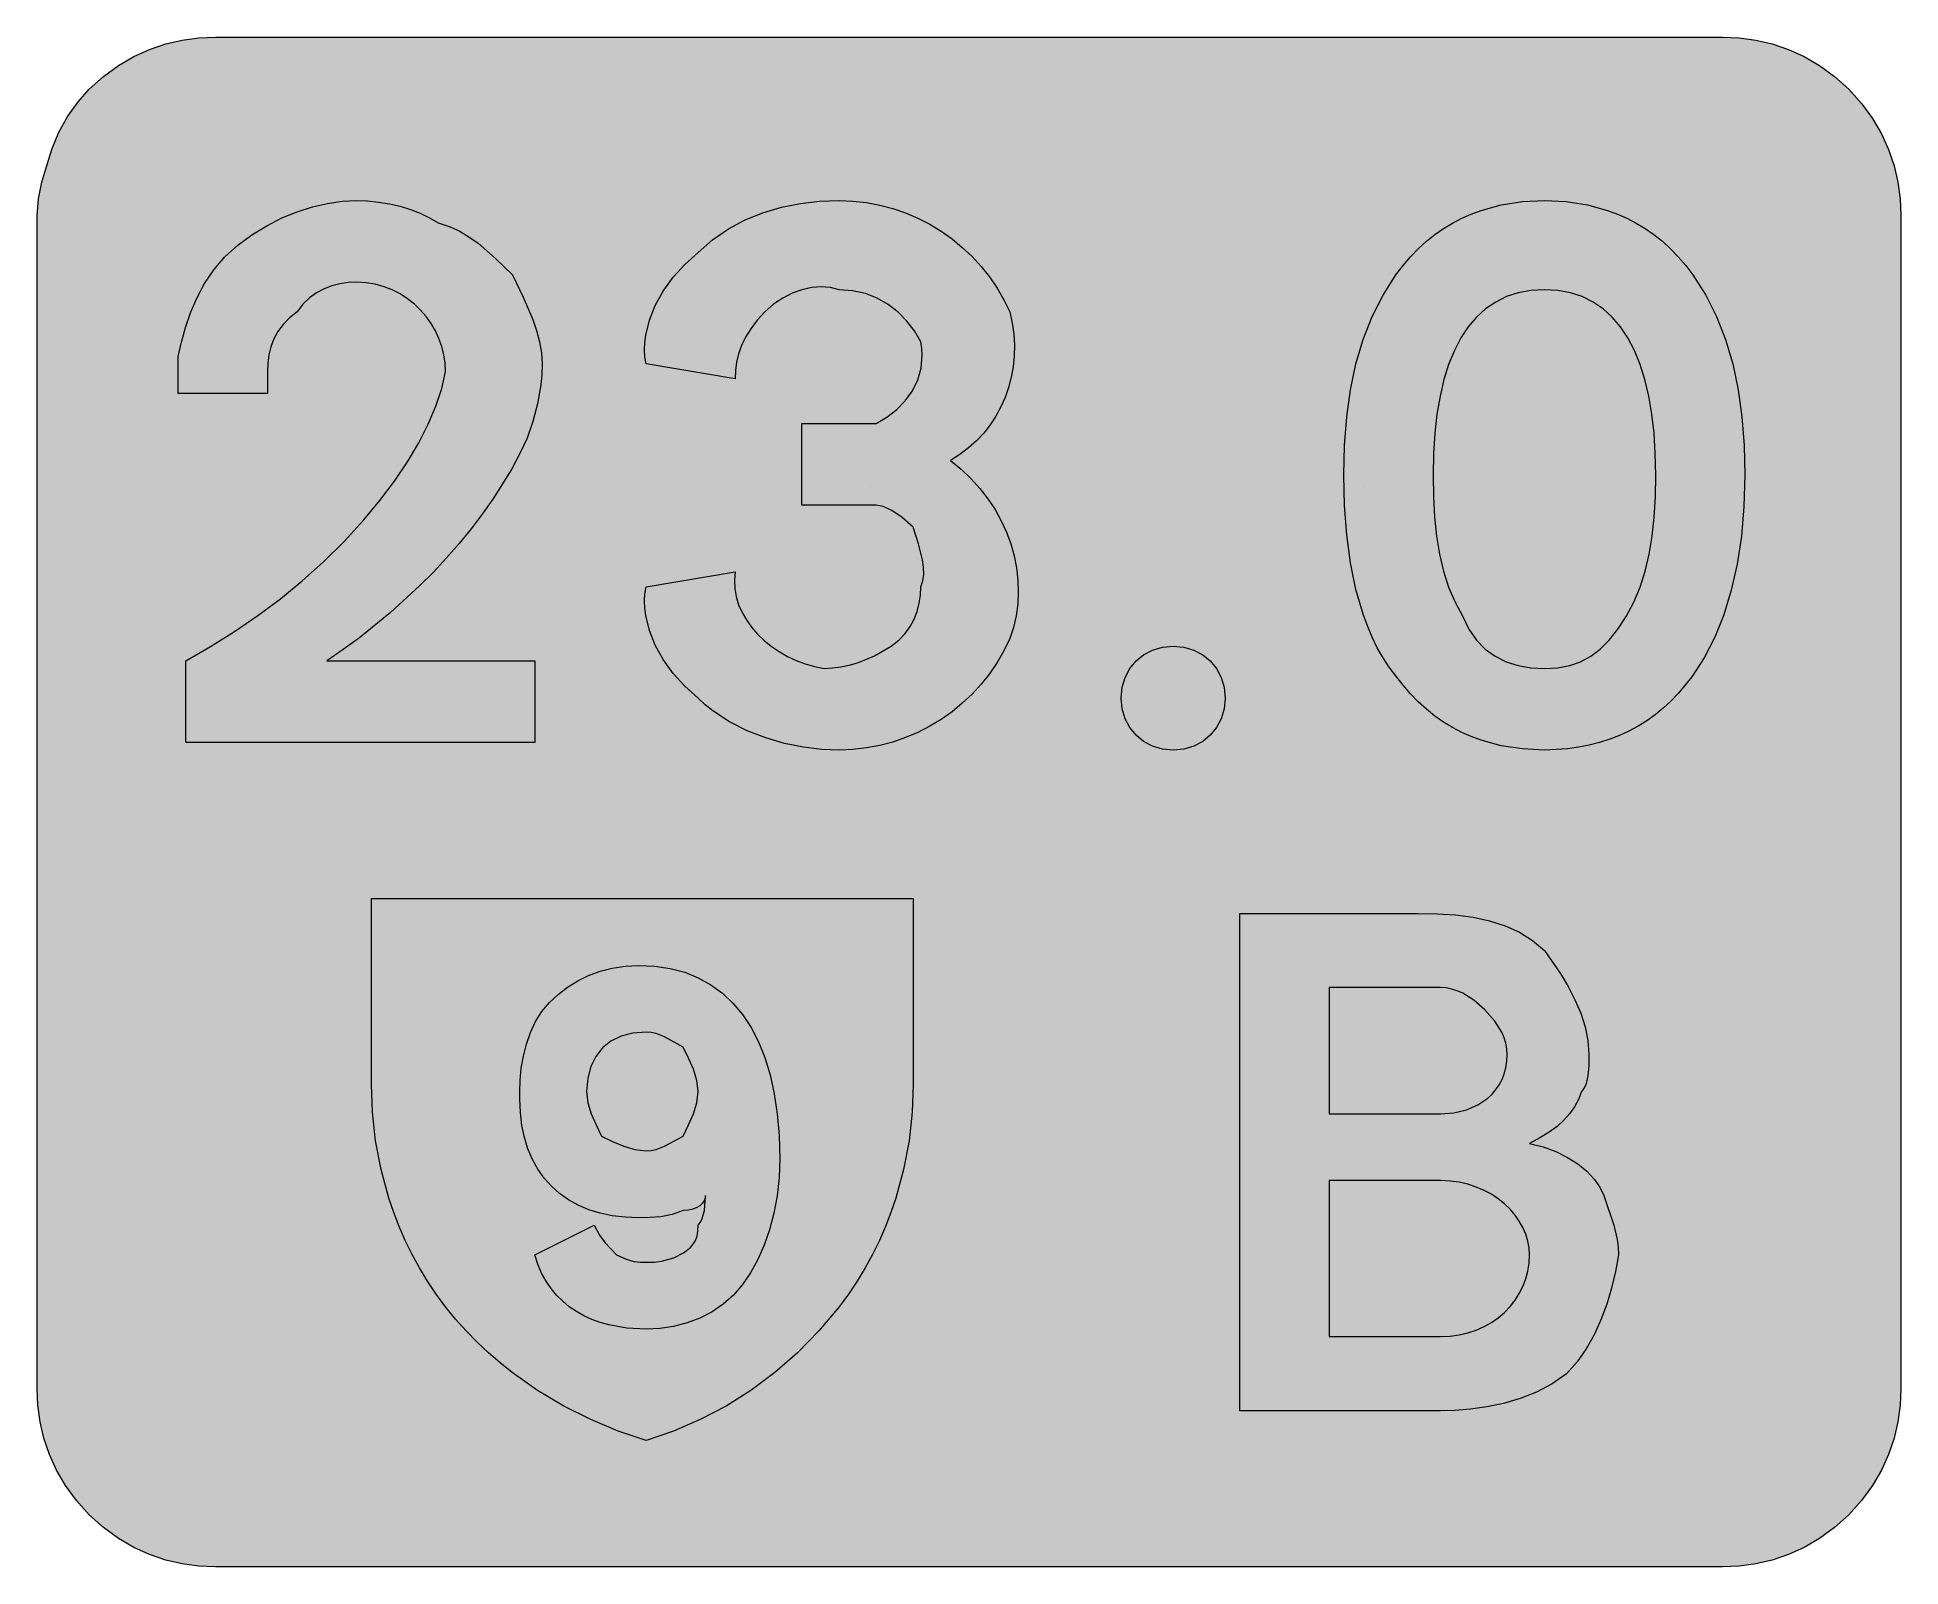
# Model space of a CAD drawing. Header units: metres. Extents: x 133 to 434, y 10 to 257.
import ezdxf

# ---------------------------------------------------------------- set-up
doc = ezdxf.new("R2010")
doc.units = ezdxf.units.M
for name, color, linetype, true_color in [('FILL_BLACK_000000', 7, 'Continuous', 0x000000), ('FILL_LIME_00FF00', 7, 'Continuous', 0x00ff00), ('FILL_WHITE_FFFFFF', 7, 'Continuous', 0xffffff), ('FILL_YELLOW_FFFF00', 7, 'Continuous', 0xffff00), ('STROKE_WHITE_FFFFFF', 7, 'Continuous', 0xffffff)]:
    doc.layers.add(name, color=color, linetype=linetype, true_color=true_color)

msp = doc.modelspace()

# ---------------------------------------------------------------- hatches: boundary and pattern name
at = {"layer": 'FILL_BLACK_000000', "true_color": 0x000000}
h = msp.add_hatch(color=7, dxfattribs=at)
h.dxf.hatch_style = 1
h.paths.add_polyline_path([(223.65, 63.69), (224.55, 62.43), (226.35, 60.48), (227.94, 59.79), (229.2, 59.43), (230.23, 59.3), (231.15, 59.28), (232.44, 59.33), (233.63, 59.49), (235.65, 60.03), (237.23, 60.8), (238.35, 61.68), (239.04, 62.58), (239.4, 63.48), (239.53, 64.38), (239.55, 65.28), (239.95, 65.78), (240.24, 66.37), (240.6, 67.68), (240.75, 70.08), (240.69, 69.63), (240.53, 69.2), (240.24, 68.79), (239.85, 68.43), (239.34, 68.12), (238.73, 67.89), (237.99, 67.73), (237.15, 67.68), (235.35, 66.99), (233.55, 66.63), (231.75, 66.5), (229.95, 66.48), (227.76, 66.56), (225.68, 66.81), (223.72, 67.22), (221.89, 67.79), (220.18, 68.52), (218.6, 69.39), (217.16, 70.41), (215.85, 71.58), (214.68, 72.89), (213.66, 74.33), (212.79, 75.91), (212.06, 77.62), (211.49, 79.45), (211.08, 81.41), (210.83, 83.49), (210.75, 85.68), (210.75, 86.88), (210.81, 88.73), (210.99, 90.65), (211.32, 92.6), (211.8, 94.53), (212.45, 96.41), (213.28, 98.19), (214.31, 99.82), (215.55, 101.28), (216.96, 102.57), (218.48, 103.74), (220.11, 104.76), (221.85, 105.63), (223.71, 106.33), (225.68, 106.85), (227.76, 107.17), (229.95, 107.28), (232.58, 107.15), (235.06, 106.78), (237.4, 106.15), (239.59, 105.27), (241.62, 104.15), (243.49, 102.79), (245.2, 101.18), (246.75, 99.33), (248.13, 97.24), (249.33, 94.92), (250.36, 92.36), (251.21, 89.56), (251.88, 86.53), (252.36, 83.28), (252.65, 79.79), (252.75, 76.08), (252.64, 72.99), (252.32, 70.02), (251.8, 67.2), (251.1, 64.53), (250.23, 62.03), (249.21, 59.71), (248.04, 57.59), (246.75, 55.68), (245.29, 53.99), (243.64, 52.53), (241.81, 51.29), (239.85, 50.28), (237.77, 49.49), (235.61, 48.93), (233.4, 48.59), (231.15, 48.48), (228.06, 48.65), (225.13, 49.17), (223.74, 49.57), (222.4, 50.06), (221.12, 50.65), (219.9, 51.33), (218.75, 52.11), (217.69, 52.99), (216.7, 53.97), (215.79, 55.06), (214.98, 56.25), (214.27, 57.55), (213.66, 58.96), (213.15, 60.48), (222.75, 65.28), (223.65, 63.69)])
h.paths.add_polyline_path([(227.12, 95.82), (225.48, 95.02), (224.1, 93.93), (223.01, 92.55), (222.21, 90.91), (221.72, 89.02), (221.55, 86.88), (221.76, 85.08), (222.3, 83.28), (223.07, 81.48), (223.95, 79.68), (225.75, 78.8), (227.55, 78.03), (229.35, 77.49), (231.15, 77.28), (232, 77.33), (232.76, 77.49), (234.15, 78.03), (237.15, 79.68), (238.03, 81.48), (238.8, 83.28), (239.34, 85.08), (239.55, 86.88), (239.34, 88.68), (238.8, 90.48), (238.03, 92.28), (237.15, 94.08), (234.15, 95.73), (232.76, 96.27), (232, 96.43), (231.15, 96.48), (229.01, 96.31), (227.12, 95.82)], flags=16)
at = {"layer": 'FILL_LIME_00FF00', "true_color": 0x00ff00}
h = msp.add_hatch(color=7, dxfattribs=at)
h.dxf.hatch_style = 1
h.paths.add_polyline_path([(405.15, 257.28), (407.85, 257.17), (410.53, 256.81), (413.19, 256.2), (415.8, 255.33), (418.36, 254.17), (420.84, 252.72), (423.25, 250.96), (425.55, 248.88), (427.63, 246.58), (429.39, 244.17), (430.84, 241.69), (432, 239.13), (432.87, 236.52), (433.48, 233.86), (433.84, 231.18), (433.95, 228.48), (433.95, 38.88), (433.84, 36.18), (433.48, 33.5), (432.87, 30.84), (432, 28.23), (430.84, 25.67), (429.39, 23.19), (427.63, 20.78), (425.55, 18.48), (423.25, 16.4), (420.84, 14.64), (418.36, 13.19), (415.8, 12.03), (413.19, 11.16), (410.53, 10.55), (407.85, 10.19), (405.15, 10.08), (161.55, 10.08), (158.85, 10.19), (156.17, 10.55), (153.51, 11.16), (150.9, 12.03), (148.34, 13.19), (145.86, 14.64), (143.45, 16.4), (141.15, 18.48), (139.07, 20.78), (137.31, 23.19), (135.86, 25.67), (134.7, 28.23), (133.83, 30.84), (133.22, 33.5), (132.86, 36.18), (132.75, 38.88), (132.75, 228.48), (132.96, 231.18), (133.5, 233.88), (134.27, 236.58), (135.15, 239.28), (136.26, 241.96), (137.7, 244.53), (139.37, 246.87), (141.15, 248.88), (143.45, 250.96), (145.86, 252.72), (148.34, 254.17), (150.9, 255.33), (153.51, 256.2), (156.17, 256.81), (158.85, 257.17), (161.55, 257.28), (405.15, 257.28)])
at = {"layer": 'FILL_WHITE_FFFFFF', "true_color": 0xffffff}
h = msp.add_hatch(color=7, dxfattribs=at)
h.dxf.hatch_style = 1
h.paths.add_polyline_path([(155.55, 199.68), (155.55, 205.68), (156.06, 207.98), (156.71, 210.35), (157.53, 212.75), (158.55, 215.13), (159.79, 217.46), (161.29, 219.69), (163.06, 221.77), (165.15, 223.68), (167.45, 225.37), (169.84, 226.83), (172.28, 228.07), (174.75, 229.08), (177.22, 229.87), (179.66, 230.43), (182.05, 230.77), (184.35, 230.88), (186.15, 230.82), (187.93, 230.65), (189.69, 230.37), (191.4, 229.98), (193.06, 229.47), (194.64, 228.85), (196.15, 228.12), (197.55, 227.28), (199.3, 226.72), (200.94, 225.97), (202.51, 225.04), (204, 223.98), (206.83, 221.54), (209.55, 218.88), (211.31, 215.28), (212.85, 211.68), (213.46, 209.88), (213.94, 208.08), (214.24, 206.28), (214.35, 204.48), (214.3, 202.73), (214.14, 201.09), (213.6, 198.03), (212.83, 195.2), (211.95, 192.48), (210.76, 190.01), (209.43, 187.54), (207.97, 185.08), (206.38, 182.64), (204.68, 180.21), (202.86, 177.82), (200.93, 175.46), (198.9, 173.13), (196.77, 170.85), (194.55, 168.61), (189.84, 164.3), (184.83, 160.24), (182.22, 158.32), (179.55, 156.48), (213.15, 156.48), (213.15, 143.28), (156.75, 143.28), (156.75, 156.48), (160.74, 158.79), (164.63, 161.22), (168.39, 163.8), (172.05, 166.53), (175.59, 169.43), (179.03, 172.51), (182.34, 175.79), (185.55, 179.28), (188.14, 182.43), (190.48, 185.56), (192.57, 188.67), (194.4, 191.73), (195.94, 194.74), (197.19, 197.67), (198.13, 200.53), (198.75, 203.28), (198.68, 204.63), (198.48, 205.97), (198.14, 207.28), (197.68, 208.57), (197.1, 209.81), (196.41, 211), (195.61, 212.13), (194.7, 213.18), (193.7, 214.15), (192.6, 215.02), (191.41, 215.79), (190.14, 216.44), (188.8, 216.97), (187.38, 217.36), (185.9, 217.6), (184.35, 217.68), (183, 217.62), (181.67, 217.44), (180.36, 217.11), (179.1, 216.63), (177.89, 215.98), (176.76, 215.15), (175.7, 214.12), (174.75, 212.88), (173.51, 211.93), (172.48, 210.87), (171.65, 209.74), (171, 208.53), (170.52, 207.27), (170.19, 205.96), (170.01, 204.63), (169.95, 203.28), (169.95, 199.68), (155.55, 199.68)])
h = msp.add_hatch(color=7, dxfattribs=at)
h.dxf.hatch_style = 1
h.paths.add_polyline_path([(256.35, 181.68), (256.35, 194.88), (265.95, 194.88), (267.15, 194.88), (268.35, 194.88), (270.09, 195.89), (271.67, 197.11), (273.05, 198.53), (274.2, 200.13), (275.06, 201.9), (275.61, 203.82), (275.78, 205.89), (275.72, 206.97), (275.55, 208.08), (274.54, 209.82), (273.32, 211.42), (271.9, 212.85), (270.3, 214.08), (268.53, 215.09), (266.61, 215.84), (264.54, 216.32), (262.35, 216.48), (260.95, 216.82), (259.46, 216.93), (257.92, 216.82), (256.35, 216.48), (254.78, 215.92), (253.24, 215.13), (251.75, 214.12), (250.35, 212.88), (249.11, 211.53), (248.08, 210.18), (247.25, 208.83), (246.6, 207.48), (246.12, 206.13), (245.79, 204.78), (245.61, 203.43), (245.55, 202.08), (231.15, 204.48), (230.98, 205.62), (230.92, 206.78), (230.97, 207.96), (231.11, 209.15), (231.7, 211.55), (232.65, 213.93), (233.94, 216.26), (235.54, 218.49), (237.42, 220.57), (239.55, 222.48), (241.91, 224.56), (244.46, 226.32), (247.19, 227.77), (250.05, 228.93), (253.03, 229.8), (256.09, 230.41), (259.2, 230.77), (262.35, 230.88), (264.58, 230.8), (266.78, 230.55), (268.94, 230.14), (271.05, 229.59), (273.1, 228.88), (275.09, 228.03), (277.01, 227.05), (278.85, 225.93), (280.61, 224.69), (282.27, 223.32), (283.84, 221.84), (285.3, 220.25), (286.65, 218.55), (287.88, 216.75), (288.98, 214.86), (289.95, 212.88), (290.33, 211.08), (290.57, 209.29), (290.68, 207.51), (290.64, 205.75), (290.48, 204.03), (290.18, 202.33), (289.76, 200.68), (289.2, 199.08), (288.52, 197.53), (287.71, 196.05), (286.78, 194.64), (285.73, 193.3), (284.56, 192.05), (283.27, 190.9), (281.87, 189.84), (280.35, 188.88), (282.08, 187.48), (283.67, 185.97), (285.11, 184.37), (286.41, 182.69), (287.56, 180.94), (288.56, 179.13), (289.4, 177.28), (290.1, 175.38), (290.64, 173.46), (291.03, 171.51), (291.25, 169.56), (291.32, 167.62), (291.22, 165.69), (290.96, 163.78), (290.54, 161.91), (289.95, 160.08), (288.98, 158.1), (287.88, 156.21), (286.65, 154.41), (285.3, 152.71), (283.84, 151.12), (282.27, 149.64), (280.61, 148.27), (278.85, 147.03), (277.01, 145.91), (275.09, 144.93), (273.1, 144.08), (271.05, 143.37), (268.94, 142.82), (266.78, 142.41), (264.58, 142.16), (262.35, 142.08), (259.55, 142.19), (256.59, 142.55), (253.55, 143.16), (250.5, 144.03), (247.5, 145.19), (244.63, 146.64), (241.96, 148.4), (240.72, 149.4), (239.55, 150.48), (237.42, 152.39), (235.54, 154.47), (233.94, 156.7), (232.65, 159.03), (231.7, 161.41), (231.11, 163.81), (230.97, 165), (230.92, 166.18), (230.98, 167.34), (231.15, 168.48), (245.55, 170.88), (245.42, 169.53), (245.48, 168.19), (245.71, 166.87), (246.11, 165.57), (246.67, 164.31), (247.36, 163.1), (248.2, 161.93), (249.15, 160.83), (250.22, 159.8), (251.39, 158.84), (252.65, 157.98), (253.99, 157.21), (255.4, 156.55), (256.87, 156), (258.39, 155.57), (259.95, 155.28), (261.3, 155.34), (262.65, 155.5), (264, 155.79), (265.35, 156.18), (266.7, 156.69), (268.05, 157.3), (270.75, 158.88), (271.99, 159.83), (273.02, 160.89), (273.85, 162.02), (274.5, 163.23), (274.98, 164.49), (275.31, 165.8), (275.49, 167.13), (275.55, 168.48), (275.89, 169.43), (276.04, 170.49), (276.01, 171.62), (275.85, 172.83), (275.21, 175.4), (274.35, 178.08), (272.57, 179.65), (270.9, 180.78), (269.46, 181.45), (268.35, 181.68), (256.35, 181.68)])
h = msp.add_hatch(color=7, dxfattribs=at)
h.dxf.hatch_style = 1
h.paths.add_polyline_path([(344.42, 195.93), (345.03, 200.32), (345.9, 204.48), (347.06, 208.42), (348.51, 212.13), (350.27, 215.62), (352.35, 218.88), (353.5, 220.4), (354.71, 221.81), (355.97, 223.11), (357.28, 224.3), (358.64, 225.39), (360.05, 226.37), (361.5, 227.25), (363, 228.03), (364.54, 228.71), (366.12, 229.3), (369.39, 230.19), (372.81, 230.71), (376.35, 230.88), (379.89, 230.71), (383.31, 230.19), (386.58, 229.3), (388.16, 228.71), (389.7, 228.03), (391.2, 227.25), (392.65, 226.37), (394.06, 225.39), (395.42, 224.3), (396.73, 223.11), (397.99, 221.81), (399.2, 220.4), (400.35, 218.88), (402.43, 215.62), (404.19, 212.13), (405.64, 208.42), (406.8, 204.48), (407.67, 200.32), (408.28, 195.93), (408.64, 191.32), (408.75, 186.48), (408.61, 181.43), (408.19, 176.65), (407.51, 172.13), (406.56, 167.9), (405.34, 163.95), (403.88, 160.3), (402.16, 156.96), (400.2, 153.93), (398, 151.22), (396.81, 150), (395.57, 148.85), (394.26, 147.79), (392.9, 146.82), (391.49, 145.93), (390.02, 145.14), (388.49, 144.43), (386.92, 143.81), (385.28, 143.29), (383.6, 142.86), (381.86, 142.52), (380.08, 142.28), (376.35, 142.08), (372.81, 142.25), (369.39, 142.77), (366.12, 143.66), (364.54, 144.25), (363, 144.93), (361.5, 145.71), (360.05, 146.59), (358.64, 147.57), (357.28, 148.66), (355.97, 149.85), (354.71, 151.15), (353.5, 152.56), (352.35, 154.08), (351.27, 155.49), (350.27, 157), (349.35, 158.61), (348.51, 160.32), (347.74, 162.13), (347.06, 164.02), (345.9, 168.03), (345.03, 172.33), (344.42, 176.86), (344.06, 181.59), (343.95, 186.48), (344.06, 191.32), (344.42, 195.93)])
h.paths.add_polyline_path([(380.44, 155.75), (382.21, 156.36), (383.85, 157.23), (385.37, 158.39), (386.81, 159.84), (388.2, 161.6), (389.55, 163.68), (390.79, 165.99), (391.82, 168.42), (392.65, 171), (393.3, 173.73), (393.78, 176.63), (394.11, 179.71), (394.29, 182.99), (394.35, 186.48), (394.28, 189.98), (394.07, 193.28), (393.72, 196.38), (393.23, 199.27), (392.59, 201.95), (391.82, 204.41), (390.9, 206.66), (389.85, 208.68), (388.65, 210.48), (387.32, 212.05), (385.84, 213.39), (384.23, 214.49), (382.47, 215.36), (380.57, 215.98), (378.53, 216.35), (376.35, 216.48), (374.17, 216.35), (372.13, 215.98), (370.23, 215.36), (368.48, 214.49), (366.86, 213.39), (365.38, 212.05), (364.05, 210.48), (362.85, 208.68), (361.8, 206.66), (360.88, 204.41), (360.11, 201.95), (359.48, 199.27), (358.98, 196.38), (358.63, 193.28), (358.42, 189.98), (358.35, 186.48), (358.41, 182.99), (358.59, 179.71), (358.92, 176.63), (359.4, 173.73), (360.05, 171), (360.88, 168.42), (361.91, 165.99), (363.15, 163.68), (364.16, 161.6), (365.38, 159.84), (366.8, 158.39), (368.4, 157.23), (370.17, 156.36), (372.09, 155.75), (374.16, 155.39), (376.35, 155.28), (378.49, 155.39), (380.44, 155.75)], flags=16)
h = msp.add_hatch(color=7, dxfattribs=at)
h.dxf.hatch_style = 1
h.paths.add_polyline_path([(324.59, 148.74), (324.11, 147.14), (323.36, 145.71), (322.35, 144.48), (321.12, 143.47), (319.69, 142.72), (318.09, 142.24), (316.35, 142.08), (314.61, 142.24), (313.01, 142.72), (311.58, 143.47), (310.35, 144.48), (309.34, 145.71), (308.59, 147.14), (308.11, 148.74), (307.95, 150.48), (308.11, 152.22), (308.59, 153.82), (309.34, 155.25), (310.35, 156.48), (311.58, 157.49), (313.01, 158.24), (314.61, 158.72), (316.35, 158.88), (318.09, 158.72), (319.69, 158.24), (321.12, 157.49), (322.35, 156.48), (323.36, 155.25), (324.11, 153.82), (324.59, 152.22), (324.75, 150.48), (324.59, 148.74)])
h = msp.add_hatch(color=7, dxfattribs=at)
h.dxf.hatch_style = 1
h.paths.add_polyline_path([(380.07, 76.24), (381.75, 75.18), (383.21, 74), (384.41, 72.74), (385.34, 71.43), (385.95, 70.08), (387.6, 65.28), (388.14, 62.99), (388.3, 61.78), (388.35, 60.48), (387.84, 57.78), (387.21, 55.12), (386.43, 52.51), (385.5, 49.98), (384.4, 47.57), (383.12, 45.29), (381.64, 43.19), (379.95, 41.28), (377.6, 39.64), (375.08, 38.32), (372.44, 37.27), (369.75, 36.48), (367.06, 35.91), (364.43, 35.54), (361.9, 35.34), (359.55, 35.28), (327.15, 35.28), (327.15, 115.68), (355.95, 115.68), (359.04, 115.62), (362.01, 115.42), (364.83, 115.05), (367.5, 114.48), (370, 113.69), (372.32, 112.64), (374.44, 111.32), (376.35, 109.68), (378.99, 105.87), (380.21, 103.84), (381.3, 101.73), (382.22, 99.57), (382.93, 97.36), (383.39, 95.13), (383.55, 92.88), (383.53, 91.1), (383.4, 89.43), (383.04, 87.99), (382.75, 87.38), (382.35, 86.88), (381.84, 85.58), (381.21, 84.39), (380.43, 83.27), (379.5, 82.23), (378.4, 81.24), (377.12, 80.3), (375.64, 79.38), (373.95, 78.48), (376.14, 77.92), (378.19, 77.17), (380.07, 76.24)])
h.paths.add_polyline_path([(363.77, 83.94), (365.6, 84.74), (367.2, 85.83), (367.9, 86.48), (368.51, 87.21), (369.05, 87.99), (369.51, 88.85), (369.87, 89.77), (370.13, 90.74), (370.29, 91.78), (370.35, 92.88), (370.29, 93.78), (370.13, 94.68), (369.84, 95.58), (369.45, 96.48), (368.33, 98.28), (366.75, 100.08), (364.95, 101.65), (363.15, 102.78), (362.25, 103.17), (361.35, 103.45), (360.45, 103.62), (359.55, 103.68), (341.55, 103.68), (341.55, 83.28), (359.55, 83.28), (361.74, 83.45), (363.77, 83.94)], flags=16)
h.paths.add_polyline_path([(362.58, 47.55), (364, 47.88), (365.34, 48.33), (366.61, 48.89), (367.8, 49.56), (368.9, 50.32), (369.9, 51.18), (370.81, 52.12), (371.61, 53.14), (372.3, 54.23), (372.88, 55.38), (373.34, 56.59), (373.68, 57.85), (373.88, 59.15), (373.95, 60.48), (373.88, 61.6), (373.68, 62.72), (373.34, 63.82), (372.88, 64.89), (372.3, 65.92), (371.61, 66.91), (370.81, 67.85), (369.9, 68.73), (368.9, 69.54), (367.8, 70.27), (366.61, 70.91), (365.34, 71.45), (364, 71.89), (362.58, 72.21), (361.1, 72.41), (359.55, 72.48), (341.55, 72.48), (341.55, 47.28), (359.55, 47.28), (361.1, 47.35), (362.58, 47.55)], flags=16)
at = {"layer": 'FILL_YELLOW_FFFF00', "true_color": 0xffff00}
h = msp.add_hatch(color=7, dxfattribs=at)
h.dxf.hatch_style = 1
h.paths.add_polyline_path([(226.66, 32), (222.21, 33.85), (217.84, 36.05), (213.6, 38.58), (209.53, 41.45), (207.57, 43.01), (205.67, 44.65), (203.83, 46.38), (202.06, 48.2), (200.37, 50.1), (198.75, 52.08), (197.23, 54.13), (195.82, 56.24), (194.52, 58.38), (193.33, 60.57), (192.24, 62.8), (191.26, 65.05), (190.38, 67.33), (189.6, 69.63), (188.33, 74.26), (187.44, 78.91), (186.92, 83.53), (186.75, 88.08), (186.75, 118.08), (274.35, 118.08), (274.35, 88.08), (274.18, 83.53), (273.66, 78.91), (272.77, 74.26), (271.5, 69.63), (270.72, 67.33), (269.84, 65.05), (268.86, 62.8), (267.77, 60.57), (266.58, 58.38), (265.28, 56.24), (263.87, 54.13), (262.35, 52.08), (259.09, 48.2), (255.62, 44.65), (251.95, 41.45), (248.1, 38.58), (244.08, 36.05), (239.91, 33.85), (235.59, 32), (231.15, 30.48), (226.66, 32)])

# ---------------------------------------------------------------- linework, layer by layer
at = {"layer": 'FILL_BLACK_000000', "lineweight": 0, "true_color": 0x000000}
for points in [[(223.65, 63.69), (224.55, 62.43), (226.35, 60.48), (227.94, 59.79), (229.2, 59.43), (230.23, 59.3), (231.15, 59.28), (232.44, 59.33), (233.63, 59.49), (235.65, 60.03), (237.23, 60.8), (238.35, 61.68), (239.04, 62.58), (239.4, 63.48), (239.53, 64.38), (239.55, 65.28), (239.95, 65.78), (240.24, 66.37), (240.6, 67.68), (240.75, 70.08), (240.69, 69.63), (240.53, 69.2), (240.24, 68.79), (239.85, 68.43), (239.34, 68.12), (238.73, 67.89), (237.99, 67.73), (237.15, 67.68), (235.35, 66.99), (233.55, 66.63), (231.75, 66.5), (229.95, 66.48), (227.76, 66.56), (225.68, 66.81), (223.72, 67.22), (221.89, 67.79), (220.18, 68.52), (218.6, 69.39), (217.16, 70.41), (215.85, 71.58), (214.68, 72.89), (213.66, 74.33), (212.79, 75.91), (212.06, 77.62), (211.49, 79.45), (211.08, 81.41), (210.83, 83.49), (210.75, 85.68), (210.75, 86.88), (210.81, 88.73), (210.99, 90.65), (211.32, 92.6), (211.8, 94.53), (212.45, 96.41), (213.28, 98.19), (214.31, 99.82), (215.55, 101.28), (216.96, 102.57), (218.48, 103.74), (220.11, 104.76), (221.85, 105.63), (223.71, 106.33), (225.68, 106.85), (227.76, 107.17), (229.95, 107.28), (232.58, 107.15), (235.06, 106.78), (237.4, 106.15), (239.59, 105.27), (241.62, 104.15), (243.49, 102.79), (245.2, 101.18), (246.75, 99.33), (248.13, 97.24), (249.33, 94.92), (250.36, 92.36), (251.21, 89.56), (251.88, 86.53), (252.36, 83.28), (252.65, 79.79), (252.75, 76.08), (252.64, 72.99), (252.32, 70.02), (251.8, 67.2), (251.1, 64.53), (250.23, 62.03), (249.21, 59.71), (248.04, 57.59), (246.75, 55.68), (245.29, 53.99), (243.64, 52.53), (241.81, 51.29), (239.85, 50.28), (237.77, 49.49), (235.61, 48.93), (233.4, 48.59), (231.15, 48.48), (228.06, 48.65), (225.13, 49.17), (223.74, 49.57), (222.4, 50.06), (221.12, 50.65), (219.9, 51.33), (218.75, 52.11), (217.69, 52.99), (216.7, 53.97), (215.79, 55.06), (214.98, 56.25), (214.27, 57.55), (213.66, 58.96), (213.15, 60.48), (222.75, 65.28)], [(227.12, 95.82), (225.48, 95.02), (224.1, 93.93), (223.01, 92.55), (222.21, 90.91), (221.72, 89.02), (221.55, 86.88), (221.76, 85.08), (222.3, 83.28), (223.07, 81.48), (223.95, 79.68), (225.75, 78.8), (227.55, 78.03), (229.35, 77.49), (231.15, 77.28), (232, 77.33), (232.76, 77.49), (234.15, 78.03), (237.15, 79.68), (238.03, 81.48), (238.8, 83.28), (239.34, 85.08), (239.55, 86.88), (239.34, 88.68), (238.8, 90.48), (238.03, 92.28), (237.15, 94.08), (234.15, 95.73), (232.76, 96.27), (232, 96.43), (231.15, 96.48), (229.01, 96.31)]]:
    msp.add_lwpolyline(points, close=True, dxfattribs=at)
at = {"layer": 'FILL_LIME_00FF00', "lineweight": 0, "true_color": 0x00ff00}
msp.add_lwpolyline([(405.15, 257.28), (407.85, 257.17), (410.53, 256.81), (413.19, 256.2), (415.8, 255.33), (418.36, 254.17), (420.84, 252.72), (423.25, 250.96), (425.55, 248.88), (427.63, 246.58), (429.39, 244.17), (430.84, 241.69), (432, 239.13), (432.87, 236.52), (433.48, 233.86), (433.84, 231.18), (433.95, 228.48), (433.95, 38.88), (433.84, 36.18), (433.48, 33.5), (432.87, 30.84), (432, 28.23), (430.84, 25.67), (429.39, 23.19), (427.63, 20.78), (425.55, 18.48), (423.25, 16.4), (420.84, 14.64), (418.36, 13.19), (415.8, 12.03), (413.19, 11.16), (410.53, 10.55), (407.85, 10.19), (405.15, 10.08), (161.55, 10.08), (158.85, 10.19), (156.17, 10.55), (153.51, 11.16), (150.9, 12.03), (148.34, 13.19), (145.86, 14.64), (143.45, 16.4), (141.15, 18.48), (139.07, 20.78), (137.31, 23.19), (135.86, 25.67), (134.7, 28.23), (133.83, 30.84), (133.22, 33.5), (132.86, 36.18), (132.75, 38.88), (132.75, 228.48), (132.96, 231.18), (133.5, 233.88), (134.27, 236.58), (135.15, 239.28), (136.26, 241.96), (137.7, 244.53), (139.37, 246.87), (141.15, 248.88), (143.45, 250.96), (145.86, 252.72), (148.34, 254.17), (150.9, 255.33), (153.51, 256.2), (156.17, 256.81), (158.85, 257.17), (161.55, 257.28)], close=True, dxfattribs=at)
at = {"layer": 'FILL_WHITE_FFFFFF', "lineweight": 0, "true_color": 0xffffff}
for points in [[(155.55, 199.68), (155.55, 205.68), (156.06, 207.98), (156.71, 210.35), (157.53, 212.75), (158.55, 215.13), (159.79, 217.46), (161.29, 219.69), (163.06, 221.77), (165.15, 223.68), (167.45, 225.37), (169.84, 226.83), (172.28, 228.07), (174.75, 229.08), (177.22, 229.87), (179.66, 230.43), (182.05, 230.77), (184.35, 230.88), (186.15, 230.82), (187.93, 230.65), (189.69, 230.37), (191.4, 229.98), (193.06, 229.47), (194.64, 228.85), (196.15, 228.12), (197.55, 227.28), (199.3, 226.72), (200.94, 225.97), (202.51, 225.04), (204, 223.98), (206.83, 221.54), (209.55, 218.88), (211.31, 215.28), (212.85, 211.68), (213.46, 209.88), (213.94, 208.08), (214.24, 206.28), (214.35, 204.48), (214.3, 202.73), (214.14, 201.09), (213.6, 198.03), (212.83, 195.2), (211.95, 192.48), (210.76, 190.01), (209.43, 187.54), (207.97, 185.08), (206.38, 182.64), (204.68, 180.21), (202.86, 177.82), (200.93, 175.46), (198.9, 173.13), (196.77, 170.85), (194.55, 168.61), (189.84, 164.3), (184.83, 160.24), (182.22, 158.32), (179.55, 156.48), (213.15, 156.48), (213.15, 143.28), (156.75, 143.28), (156.75, 156.48), (160.74, 158.79), (164.63, 161.22), (168.39, 163.8), (172.05, 166.53), (175.59, 169.43), (179.03, 172.51), (182.34, 175.79), (185.55, 179.28), (188.14, 182.43), (190.48, 185.56), (192.57, 188.67), (194.4, 191.73), (195.94, 194.74), (197.19, 197.67), (198.13, 200.53), (198.75, 203.28), (198.68, 204.63), (198.48, 205.97), (198.14, 207.28), (197.68, 208.57), (197.1, 209.81), (196.41, 211), (195.61, 212.13), (194.7, 213.18), (193.7, 214.15), (192.6, 215.02), (191.41, 215.79), (190.14, 216.44), (188.8, 216.97), (187.38, 217.36), (185.9, 217.6), (184.35, 217.68), (183, 217.62), (181.67, 217.44), (180.36, 217.11), (179.1, 216.63), (177.89, 215.98), (176.76, 215.15), (175.7, 214.12), (174.75, 212.88), (173.51, 211.93), (172.48, 210.87), (171.65, 209.74), (171, 208.53), (170.52, 207.27), (170.19, 205.96), (170.01, 204.63), (169.95, 203.28), (169.95, 199.68)], [(256.35, 181.68), (256.35, 194.88), (265.95, 194.88), (267.15, 194.88), (268.35, 194.88), (270.09, 195.89), (271.67, 197.11), (273.05, 198.53), (274.2, 200.13), (275.06, 201.9), (275.61, 203.82), (275.78, 205.89), (275.72, 206.97), (275.55, 208.08), (274.54, 209.82), (273.32, 211.42), (271.9, 212.85), (270.3, 214.08), (268.53, 215.09), (266.61, 215.84), (264.54, 216.32), (262.35, 216.48), (260.95, 216.82), (259.46, 216.93), (257.92, 216.82), (256.35, 216.48), (254.78, 215.92), (253.24, 215.13), (251.75, 214.12), (250.35, 212.88), (249.11, 211.53), (248.08, 210.18), (247.25, 208.83), (246.6, 207.48), (246.12, 206.13), (245.79, 204.78), (245.61, 203.43), (245.55, 202.08), (231.15, 204.48), (230.98, 205.62), (230.92, 206.78), (230.97, 207.96), (231.11, 209.15), (231.7, 211.55), (232.65, 213.93), (233.94, 216.26), (235.54, 218.49), (237.42, 220.57), (239.55, 222.48), (241.91, 224.56), (244.46, 226.32), (247.19, 227.77), (250.05, 228.93), (253.03, 229.8), (256.09, 230.41), (259.2, 230.77), (262.35, 230.88), (264.58, 230.8), (266.78, 230.55), (268.94, 230.14), (271.05, 229.59), (273.1, 228.88), (275.09, 228.03), (277.01, 227.05), (278.85, 225.93), (280.61, 224.69), (282.27, 223.32), (283.84, 221.84), (285.3, 220.25), (286.65, 218.55), (287.88, 216.75), (288.98, 214.86), (289.95, 212.88), (290.33, 211.08), (290.57, 209.29), (290.68, 207.51), (290.64, 205.75), (290.48, 204.03), (290.18, 202.33), (289.76, 200.68), (289.2, 199.08), (288.52, 197.53), (287.71, 196.05), (286.78, 194.64), (285.73, 193.3), (284.56, 192.05), (283.27, 190.9), (281.87, 189.84), (280.35, 188.88), (282.08, 187.48), (283.67, 185.97), (285.11, 184.37), (286.41, 182.69), (287.56, 180.94), (288.56, 179.13), (289.4, 177.28), (290.1, 175.38), (290.64, 173.46), (291.03, 171.51), (291.25, 169.56), (291.32, 167.62), (291.22, 165.69), (290.96, 163.78), (290.54, 161.91), (289.95, 160.08), (288.98, 158.1), (287.88, 156.21), (286.65, 154.41), (285.3, 152.71), (283.84, 151.12), (282.27, 149.64), (280.61, 148.27), (278.85, 147.03), (277.01, 145.91), (275.09, 144.93), (273.1, 144.08), (271.05, 143.37), (268.94, 142.82), (266.78, 142.41), (264.58, 142.16), (262.35, 142.08), (259.55, 142.19), (256.59, 142.55), (253.55, 143.16), (250.5, 144.03), (247.5, 145.19), (244.63, 146.64), (241.96, 148.4), (240.72, 149.4), (239.55, 150.48), (237.42, 152.39), (235.54, 154.47), (233.94, 156.7), (232.65, 159.03), (231.7, 161.41), (231.11, 163.81), (230.97, 165), (230.92, 166.18), (230.98, 167.34), (231.15, 168.48), (245.55, 170.88), (245.42, 169.53), (245.48, 168.19), (245.71, 166.87), (246.11, 165.57), (246.67, 164.31), (247.36, 163.1), (248.2, 161.93), (249.15, 160.83), (250.22, 159.8), (251.39, 158.84), (252.65, 157.98), (253.99, 157.21), (255.4, 156.55), (256.87, 156), (258.39, 155.57), (259.95, 155.28), (261.3, 155.34), (262.65, 155.5), (264, 155.79), (265.35, 156.18), (266.7, 156.69), (268.05, 157.3), (270.75, 158.88), (271.99, 159.83), (273.02, 160.89), (273.85, 162.02), (274.5, 163.23), (274.98, 164.49), (275.31, 165.8), (275.49, 167.13), (275.55, 168.48), (275.89, 169.43), (276.04, 170.49), (276.01, 171.62), (275.85, 172.83), (275.21, 175.4), (274.35, 178.08), (272.57, 179.65), (270.9, 180.78), (269.46, 181.45), (268.35, 181.68)], [(344.42, 195.93), (345.03, 200.32), (345.9, 204.48), (347.06, 208.42), (348.51, 212.13), (350.27, 215.62), (352.35, 218.88), (353.5, 220.4), (354.71, 221.81), (355.97, 223.11), (357.28, 224.3), (358.64, 225.39), (360.05, 226.37), (361.5, 227.25), (363, 228.03), (364.54, 228.71), (366.12, 229.3), (369.39, 230.19), (372.81, 230.71), (376.35, 230.88), (379.89, 230.71), (383.31, 230.19), (386.58, 229.3), (388.16, 228.71), (389.7, 228.03), (391.2, 227.25), (392.65, 226.37), (394.06, 225.39), (395.42, 224.3), (396.73, 223.11), (397.99, 221.81), (399.2, 220.4), (400.35, 218.88), (402.43, 215.62), (404.19, 212.13), (405.64, 208.42), (406.8, 204.48), (407.67, 200.32), (408.28, 195.93), (408.64, 191.32), (408.75, 186.48), (408.61, 181.43), (408.19, 176.65), (407.51, 172.13), (406.56, 167.9), (405.34, 163.95), (403.88, 160.3), (402.16, 156.96), (400.2, 153.93), (398, 151.22), (396.81, 150), (395.57, 148.85), (394.26, 147.79), (392.9, 146.82), (391.49, 145.93), (390.02, 145.14), (388.49, 144.43), (386.92, 143.81), (385.28, 143.29), (383.6, 142.86), (381.86, 142.52), (380.08, 142.28), (376.35, 142.08), (372.81, 142.25), (369.39, 142.77), (366.12, 143.66), (364.54, 144.25), (363, 144.93), (361.5, 145.71), (360.05, 146.59), (358.64, 147.57), (357.28, 148.66), (355.97, 149.85), (354.71, 151.15), (353.5, 152.56), (352.35, 154.08), (351.27, 155.49), (350.27, 157), (349.35, 158.61), (348.51, 160.32), (347.74, 162.13), (347.06, 164.02), (345.9, 168.03), (345.03, 172.33), (344.42, 176.86), (344.06, 181.59), (343.95, 186.48), (344.06, 191.32)], [(380.44, 155.75), (382.21, 156.36), (383.85, 157.23), (385.37, 158.39), (386.81, 159.84), (388.2, 161.6), (389.55, 163.68), (390.79, 165.99), (391.82, 168.42), (392.65, 171), (393.3, 173.73), (393.78, 176.63), (394.11, 179.71), (394.29, 182.99), (394.35, 186.48), (394.28, 189.98), (394.07, 193.28), (393.72, 196.38), (393.23, 199.27), (392.59, 201.95), (391.82, 204.41), (390.9, 206.66), (389.85, 208.68), (388.65, 210.48), (387.32, 212.05), (385.84, 213.39), (384.23, 214.49), (382.47, 215.36), (380.57, 215.98), (378.53, 216.35), (376.35, 216.48), (374.17, 216.35), (372.13, 215.98), (370.23, 215.36), (368.48, 214.49), (366.86, 213.39), (365.38, 212.05), (364.05, 210.48), (362.85, 208.68), (361.8, 206.66), (360.88, 204.41), (360.11, 201.95), (359.48, 199.27), (358.98, 196.38), (358.63, 193.28), (358.42, 189.98), (358.35, 186.48), (358.41, 182.99), (358.59, 179.71), (358.92, 176.63), (359.4, 173.73), (360.05, 171), (360.88, 168.42), (361.91, 165.99), (363.15, 163.68), (364.16, 161.6), (365.38, 159.84), (366.8, 158.39), (368.4, 157.23), (370.17, 156.36), (372.09, 155.75), (374.16, 155.39), (376.35, 155.28), (378.49, 155.39)], [(324.59, 148.74), (324.11, 147.14), (323.36, 145.71), (322.35, 144.48), (321.12, 143.47), (319.69, 142.72), (318.09, 142.24), (316.35, 142.08), (314.61, 142.24), (313.01, 142.72), (311.58, 143.47), (310.35, 144.48), (309.34, 145.71), (308.59, 147.14), (308.11, 148.74), (307.95, 150.48), (308.11, 152.22), (308.59, 153.82), (309.34, 155.25), (310.35, 156.48), (311.58, 157.49), (313.01, 158.24), (314.61, 158.72), (316.35, 158.88), (318.09, 158.72), (319.69, 158.24), (321.12, 157.49), (322.35, 156.48), (323.36, 155.25), (324.11, 153.82), (324.59, 152.22), (324.75, 150.48)], [(380.07, 76.24), (381.75, 75.18), (383.21, 74), (384.41, 72.74), (385.34, 71.43), (385.95, 70.08), (387.6, 65.28), (388.14, 62.99), (388.3, 61.78), (388.35, 60.48), (387.84, 57.78), (387.21, 55.12), (386.43, 52.51), (385.5, 49.98), (384.4, 47.57), (383.12, 45.29), (381.64, 43.19), (379.95, 41.28), (377.6, 39.64), (375.08, 38.32), (372.44, 37.27), (369.75, 36.48), (367.06, 35.91), (364.43, 35.54), (361.9, 35.34), (359.55, 35.28), (327.15, 35.28), (327.15, 115.68), (355.95, 115.68), (359.04, 115.62), (362.01, 115.42), (364.83, 115.05), (367.5, 114.48), (370, 113.69), (372.32, 112.64), (374.44, 111.32), (376.35, 109.68), (378.99, 105.87), (380.21, 103.84), (381.3, 101.73), (382.22, 99.57), (382.93, 97.36), (383.39, 95.13), (383.55, 92.88), (383.53, 91.1), (383.4, 89.43), (383.04, 87.99), (382.75, 87.38), (382.35, 86.88), (381.84, 85.58), (381.21, 84.39), (380.43, 83.27), (379.5, 82.23), (378.4, 81.24), (377.12, 80.3), (375.64, 79.38), (373.95, 78.48), (376.14, 77.92), (378.19, 77.17)], [(363.77, 83.94), (365.6, 84.74), (367.2, 85.83), (367.9, 86.48), (368.51, 87.21), (369.05, 87.99), (369.51, 88.85), (369.87, 89.77), (370.13, 90.74), (370.29, 91.78), (370.35, 92.88), (370.29, 93.78), (370.13, 94.68), (369.84, 95.58), (369.45, 96.48), (368.33, 98.28), (366.75, 100.08), (364.95, 101.65), (363.15, 102.78), (362.25, 103.17), (361.35, 103.45), (360.45, 103.62), (359.55, 103.68), (341.55, 103.68), (341.55, 83.28), (359.55, 83.28), (361.74, 83.45)], [(362.58, 47.55), (364, 47.88), (365.34, 48.33), (366.61, 48.89), (367.8, 49.56), (368.9, 50.32), (369.9, 51.18), (370.81, 52.12), (371.61, 53.14), (372.3, 54.23), (372.88, 55.38), (373.34, 56.59), (373.68, 57.85), (373.88, 59.15), (373.95, 60.48), (373.88, 61.6), (373.68, 62.72), (373.34, 63.82), (372.88, 64.89), (372.3, 65.92), (371.61, 66.91), (370.81, 67.85), (369.9, 68.73), (368.9, 69.54), (367.8, 70.27), (366.61, 70.91), (365.34, 71.45), (364, 71.89), (362.58, 72.21), (361.1, 72.41), (359.55, 72.48), (341.55, 72.48), (341.55, 47.28), (359.55, 47.28), (361.1, 47.35)]]:
    msp.add_lwpolyline(points, close=True, dxfattribs=at)
at = {"layer": 'FILL_YELLOW_FFFF00', "lineweight": 0, "true_color": 0xffff00}
msp.add_lwpolyline([(226.66, 32), (222.21, 33.85), (217.84, 36.05), (213.6, 38.58), (209.53, 41.45), (207.57, 43.01), (205.67, 44.65), (203.83, 46.38), (202.06, 48.2), (200.37, 50.1), (198.75, 52.08), (197.23, 54.13), (195.82, 56.24), (194.52, 58.38), (193.33, 60.57), (192.24, 62.8), (191.26, 65.05), (190.38, 67.33), (189.6, 69.63), (188.33, 74.26), (187.44, 78.91), (186.92, 83.53), (186.75, 88.08), (186.75, 118.08), (274.35, 118.08), (274.35, 88.08), (274.18, 83.53), (273.66, 78.91), (272.77, 74.26), (271.5, 69.63), (270.72, 67.33), (269.84, 65.05), (268.86, 62.8), (267.77, 60.57), (266.58, 58.38), (265.28, 56.24), (263.87, 54.13), (262.35, 52.08), (259.09, 48.2), (255.62, 44.65), (251.95, 41.45), (248.1, 38.58), (244.08, 36.05), (239.91, 33.85), (235.59, 32), (231.15, 30.48)], close=True, dxfattribs=at)
at = {"layer": 'STROKE_WHITE_FFFFFF', "lineweight": 0, "true_color": 0xffffff}
for points in [[(267.35, 184.72), (267.35, 184.72)], [(343.95, 186.48), (343.95, 186.48)], [(347.35, 184.72), (347.35, 184.72)], [(347.35, 184.72), (347.35, 184.72)], [(347.35, 184.72), (347.35, 184.72)], [(347.35, 184.72), (347.35, 184.72)], [(347.35, 184.72), (347.35, 184.72)]]:
    msp.add_lwpolyline(points, dxfattribs=at)

doc.saveas('drawing.dxf')
